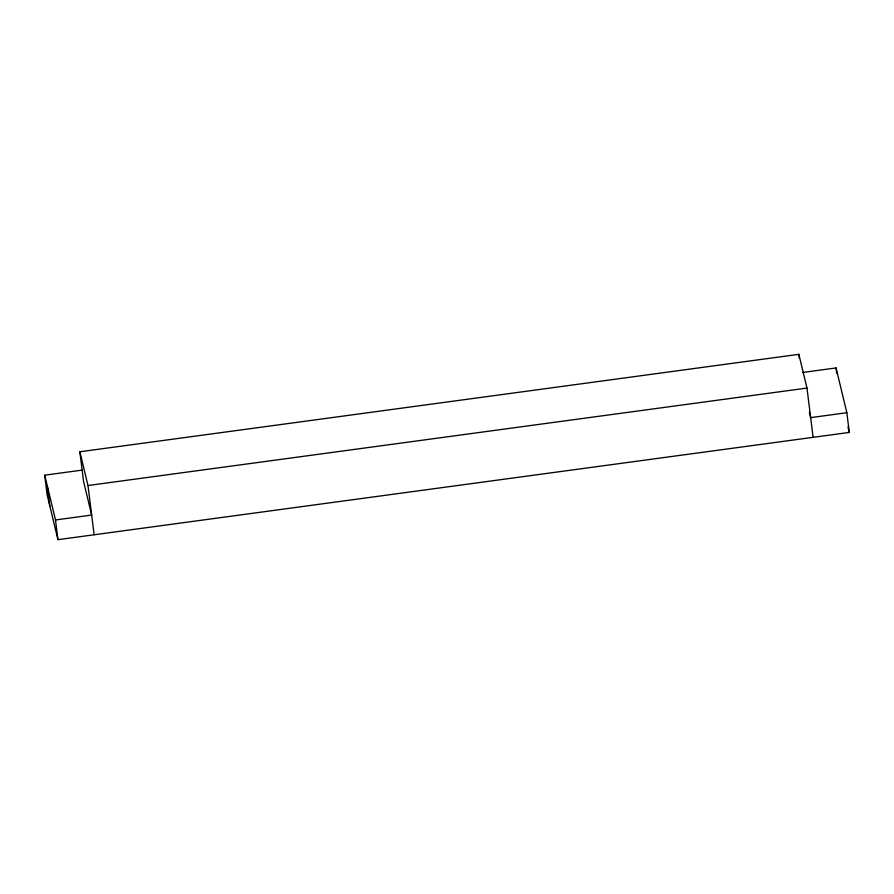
<?xml version="1.0" encoding="UTF-8"?>
<svg xmlns="http://www.w3.org/2000/svg" width="894" height="894" viewBox="0 0 894 894"><rect width="100%" height="100%" fill="white"/><g stroke="black" fill="none" stroke-linecap="round" stroke-linejoin="round"><path stroke-width="1.34" d="M82.058 470.121L44.7 475.183L55.495 519.973L91.669 515.067L83.544 481.318L79.857 451.772L798.856 354.326L806.98 388.074L813.115 437.322M802.857 372.44L836.058 367.937L846.841 412.715L849.3 432.428L57.942 539.674L47.159 494.896L44.7 475.183M79.857 451.772L87.992 485.52L806.98 388.074M846.841 412.715L810.668 417.621L809.361 412.223M847.993 426.997L849.3 432.428M836.058 367.937L836.706 373.189M798.856 354.326L799.359 358.36M87.992 485.52L94.127 534.768M55.495 519.973L57.942 539.674M47.36 486.224L49.818 505.926"/></g></svg>
